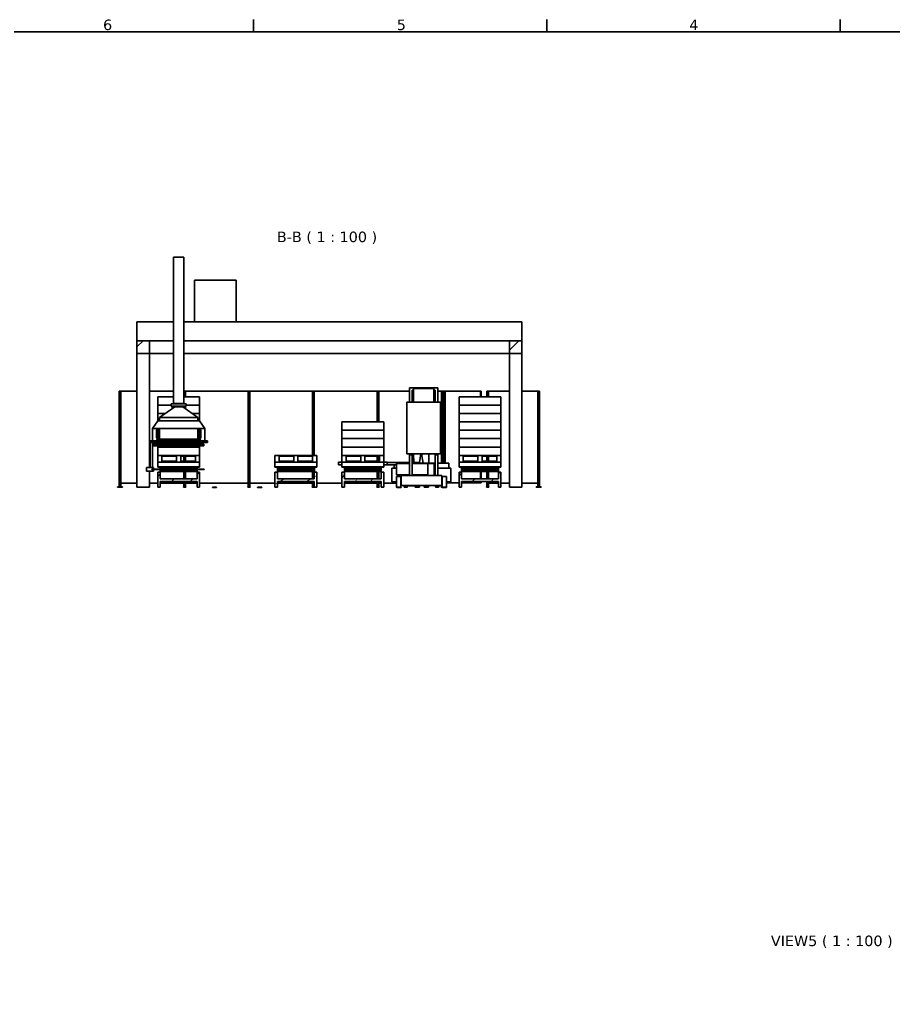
# Model space of a CAD drawing. Header units: millimetres. Extents: x 0 to 84100, y 0 to 59400.
# Drawn here: x 43468 to 64378, y 34484 to 57694 of the extents above; entities that cross this region are included whole.
import ezdxf

# ---------------------------------------------------------------- set-up
doc = ezdxf.new("R2010")
doc.units = ezdxf.units.MM
doc.header["$LTSCALE"] = 100
for name, color, linetype, lineweight in [('Border (ISO)', 7, 'Continuous', 35), ('Hatch (ISO)', 7, 'Continuous', 18), ('Symbol (ISO)', 7, 'Continuous', 18), ('Visible (ISO)', 7, 'Continuous', 35)]:
    doc.layers.add(name, color=color, linetype=linetype, lineweight=lineweight)
doc.styles.add('Note Text (ISO)', font='verdana.ttf')
pattern_1 = [(45, (0, 0), (-224.5064, 224.5064), [])]
pattern_2 = [(60, (0, 0), (-274.963, 158.75), [])]

# ---------------------------------------------------------------- blocks, each defined once
blk = doc.blocks.new('Borders Default Border')
at = {"layer": 'Border (ISO)'}
for p, q in [((490.58, 574), (490.58, 576.9)), ((560.67, 574), (560.67, 576.9)), ((630.75, 574), (630.75, 576.9))]:
    blk.add_line(p, q, dxfattribs=at)
at = {"layer": 'Border (ISO)', "flags": 128}
blk.add_lwpolyline([(20, 20), (20, 574), (821, 574), (821, 20), (20, 20)], dxfattribs=at)
at = {"layer": 'Border (ISO)', "char_height": 2.5, "attachment_point": 7, "style": 'Note Text (ISO)'}
for s, insert in [('6', (454.67, 574.35)), ('5', (524.84, 574.35)), ('4', (594.74, 574.4))]:
    blk.add_mtext(s, dxfattribs=dict(at, insert=insert))

msp = doc.modelspace()

# ---------------------------------------------------------------- hatches: boundary and pattern name
at = {"layer": 'Hatch (ISO)'}
h = msp.add_hatch(dxfattribs=at)
h.set_pattern_fill('ANSI31', color=256, scale=2540, style=0)
h.set_pattern_definition(pattern_1)
h.paths.add_polyline_path([(55174.08, 49713.57), (55474.08, 49713.57), (55474.08, 50013.57), (55174.08, 50013.57)])
h.paths.add_polyline_path([(46274.08, 49713.57), (46574.08, 49713.57), (46574.08, 50013.57), (46274.08, 50013.57)])
h = msp.add_hatch(dxfattribs=at)
h.set_pattern_fill('ANSI31', color=256, scale=2540, angle=90, style=0)
h.set_pattern_definition([(135, (0, 0), (-224.5064, -224.5064), [])])
h.paths.add_polyline_path([(45889.08, 46613.57), (45889.08, 46623.57), (45889.08, 48803.57), (45889.08, 48813.57), (45859.08, 48813.57), (45859.08, 48803.57), (45859.08, 46623.57), (45859.08, 46613.57)])
h = msp.add_hatch(dxfattribs=at)
h.set_pattern_fill('ANSI31', color=256, scale=2540, angle=15, style=0)
h.set_pattern_definition(pattern_2)
h.paths.add_polyline_path([(55859.08, 46623.57), (55859.08, 46613.57), (55889.08, 46613.57), (55889.08, 46623.57), (55889.08, 48803.57), (55889.08, 48813.57), (55859.08, 48813.57), (55859.08, 48803.57)])
h = msp.add_hatch(dxfattribs=at)
h.set_pattern_fill('ANSI31', color=256, scale=2540, style=0)
h.set_pattern_definition(pattern_1)
h.paths.add_polyline_path([(47715.08, 46992.57), (47774.08, 46992.57), (47774.08, 46993.57), (47714.08, 46993.57), (47714.08, 46933.57), (46834.08, 46933.57), (46834.08, 46993.57), (46774.08, 46993.57), (46774.08, 46992.57), (46833.08, 46992.57), (46833.08, 46874.57), (46774.08, 46874.57), (46774.08, 46513.57), (46834.08, 46513.57), (46834.08, 46653.57), (47714.08, 46653.57), (47714.08, 46513.57), (47774.08, 46513.57), (47774.08, 46874.57), (47715.08, 46874.57)])
h.paths.add_polyline_path([(47714.08, 46713.57), (46834.08, 46713.57), (46834.08, 46893.57), (47714.08, 46893.57)], flags=0)
h = msp.add_hatch(dxfattribs=at)
h.set_pattern_fill('ANSI31', color=256, scale=2540, angle=-15, style=0)
h.set_pattern_definition([(30, (0, 0), (-158.75, 274.963), [])])
h.paths.add_polyline_path([(50515.08, 46992.57), (50574.08, 46992.57), (50574.08, 46993.57), (50514.08, 46993.57), (50514.08, 46933.57), (49634.08, 46933.57), (49634.08, 46993.57), (49574.08, 46993.57), (49574.08, 46992.57), (49633.08, 46992.57), (49633.08, 46874.57), (49574.08, 46874.57), (49574.08, 46513.57), (49634.08, 46513.57), (49634.08, 46653.57), (50514.08, 46653.57), (50514.08, 46513.57), (50574.08, 46513.57), (50574.08, 46874.57), (50515.08, 46874.57)])
h.paths.add_polyline_path([(50514.08, 46713.57), (49634.08, 46713.57), (49634.08, 46893.57), (50514.08, 46893.57)], flags=0)
h = msp.add_hatch(dxfattribs=at)
h.set_pattern_fill('ANSI31', color=256, scale=2540, angle=15, style=0)
h.set_pattern_definition(pattern_2)
h.paths.add_polyline_path([(52115.08, 46992.57), (52174.08, 46992.57), (52174.08, 46993.57), (52114.08, 46993.57), (52114.08, 46933.57), (51234.08, 46933.57), (51234.08, 46993.57), (51174.08, 46993.57), (51174.08, 46992.57), (51233.08, 46992.57), (51233.08, 46874.57), (51174.08, 46874.57), (51174.08, 46513.57), (51234.08, 46513.57), (51234.08, 46653.57), (52114.08, 46653.57), (52114.08, 46513.57), (52174.08, 46513.57), (52174.08, 46874.57), (52115.08, 46874.57)])
h.paths.add_polyline_path([(52114.08, 46713.57), (51234.08, 46713.57), (51234.08, 46893.57), (52114.08, 46893.57)], flags=0)
h = msp.add_hatch(dxfattribs=at)
h.set_pattern_fill('ANSI31', color=256, scale=2540, style=0)
h.set_pattern_definition(pattern_1)
h.paths.add_polyline_path([(54915.08, 46992.57), (54974.08, 46992.57), (54974.08, 46993.57), (54914.08, 46993.57), (54914.08, 46933.57), (54034.08, 46933.57), (54034.08, 46993.57), (53974.08, 46993.57), (53974.08, 46992.57), (54033.08, 46992.57), (54033.08, 46874.57), (53974.08, 46874.57), (53974.08, 46513.57), (54034.08, 46513.57), (54034.08, 46653.57), (54914.08, 46653.57), (54914.08, 46513.57), (54974.08, 46513.57), (54974.08, 46874.57), (54915.08, 46874.57)])
h.paths.add_polyline_path([(54914.08, 46713.57), (54034.08, 46713.57), (54034.08, 46893.57), (54914.08, 46893.57)], flags=0)
h = msp.add_hatch(dxfattribs=at)
h.set_pattern_fill('ANSI31', color=256, scale=2540, angle=75, style=0)
h.set_pattern_definition([(120, (0, 0), (-274.963, -158.75), [])])
h.paths.add_polyline_path([(48079.48, 46503.57), (48179.48, 46503.57), (48179.48, 46513.57), (48079.48, 46513.57)])
h.paths.add_polyline_path([(49259.48, 46503.57), (49259.48, 46513.57), (49159.48, 46513.57), (49159.48, 46503.57)])
h = msp.add_hatch(dxfattribs=at)
h.set_pattern_fill('ANSI31', color=256, scale=2540, angle=15, style=0)
h.set_pattern_definition(pattern_2)
h.paths.add_polyline_path([(52488.68, 46503.57), (52588.68, 46503.57), (52588.68, 46513.57), (52488.68, 46513.57)])
h.paths.add_polyline_path([(53668.68, 46503.57), (53668.68, 46513.57), (53568.68, 46513.57), (53568.68, 46503.57)])

# ---------------------------------------------------------------- linework, layer by layer
at = {"layer": 'Visible (ISO)'}
for p, q in [((47399.08, 52013.57), (47149.08, 52013.57)), ((47149.08, 48513.57), (47149.08, 52013.57)), ((47399.08, 48513.57), (47399.08, 52013.57)), ((47649.08, 50463.57), (47649.08, 51463.57)), ((47649.08, 51463.57), (48649.08, 51463.57)), ((48649.08, 50463.57), (48649.08, 51463.57)), ((47149.08, 50463.57), (46274.08, 50463.57)), ((46274.08, 50013.57), (46274.08, 50463.57)), ((47649.08, 50463.57), (47399.08, 50463.57)), ((48649.08, 50463.57), (47649.08, 50463.57)), ((55474.08, 50463.57), (48649.08, 50463.57)), ((55474.08, 50013.57), (55474.08, 50463.57)), ((46574.08, 50013.57), (46274.08, 50013.57)), ((46274.08, 50013.57), (46274.08, 49713.57)), ((46574.08, 49713.57), (46574.08, 50013.57)), ((46574.08, 50013.57), (47149.08, 50013.57)), ((47399.08, 50013.57), (55174.08, 50013.57)), ((55474.08, 50013.57), (55174.08, 50013.57)), ((55174.08, 50013.57), (55174.08, 49713.57)), ((55474.08, 49713.57), (55474.08, 50013.57)), ((46274.08, 49713.57), (46574.08, 49713.57)), ((46274.08, 46513.57), (46274.08, 49713.57)), ((46574.08, 46981.57), (46574.08, 49713.57)), ((46574.08, 49713.57), (47149.08, 49713.57)), ((47399.08, 49713.57), (55174.08, 49713.57)), ((55174.08, 49713.57), (55474.08, 49713.57)), ((55174.08, 46513.57), (55174.08, 49713.57)), ((55474.08, 46513.57), (55474.08, 49713.57)), ((45859.08, 48813.57), (45854.08, 48813.57)), ((45854.08, 46521.57), (45854.08, 48813.57)), ((45889.08, 48813.57), (45859.08, 48813.57)), ((45859.08, 48813.57), (45859.08, 48803.57)), ((45859.08, 48803.57), (45859.08, 46623.57)), ((45889.08, 48803.57), (45889.08, 48813.57)), ((45894.08, 48813.57), (45889.08, 48813.57)), ((45889.08, 46623.57), (45889.08, 48803.57)), ((45894.08, 46521.57), (45894.08, 48813.57)), ((46274.08, 48813.57), (45894.08, 48813.57)), ((47149.08, 48813.57), (46574.08, 48813.57)), ((47434.08, 48813.57), (47399.08, 48813.57)), ((47434.08, 48674.63), (47434.08, 48813.57)), ((48934.08, 48813.57), (47434.08, 48813.57)), ((48974.08, 48813.57), (48934.08, 48813.57)), ((48934.08, 46521.57), (48934.08, 48813.57)), ((48974.08, 46521.57), (48974.08, 48813.57)), ((50474.08, 48813.57), (48974.08, 48813.57)), ((50514.08, 48813.57), (50474.08, 48813.57)), ((50474.08, 47274.57), (50474.08, 48813.57)), ((50514.08, 47274.57), (50514.08, 48813.57)), ((52014.08, 48813.57), (50514.08, 48813.57)), ((52054.08, 48813.57), (52014.08, 48813.57)), ((52014.08, 48074.6), (52014.08, 48813.57)), ((52054.08, 48074.6), (52054.08, 48813.57)), ((52788.08, 48813.57), (52054.08, 48813.57)), ((53463.08, 48890.57), (52788.08, 48890.57)), ((52788.08, 48545.57), (52788.08, 48890.57)), ((52848.08, 48545.57), (52848.08, 48830.57)), ((52848.08, 48830.57), (52883.08, 48830.57)), ((52883.08, 48813.57), (52848.08, 48813.57)), ((52883.08, 48545.57), (52883.08, 48875.57)), ((52883.08, 48875.57), (53368.08, 48875.57)), ((53368.08, 48875.57), (53368.08, 48545.57)), ((53368.08, 48830.57), (53403.08, 48830.57)), ((53403.08, 48813.57), (53368.08, 48813.57)), ((53403.08, 48545.57), (53403.08, 48830.57)), ((53463.08, 48545.57), (53463.08, 48890.57)), ((53554.08, 48813.57), (53463.08, 48813.57)), ((53594.08, 48813.57), (53554.08, 48813.57)), ((53554.08, 47089.34), (53554.08, 48813.57)), ((53594.08, 47089.34), (53594.08, 48813.57)), ((53634.08, 48813.57), (53594.08, 48813.57)), ((53594.08, 47089.34), (53594.08, 48813.57)), ((53634.08, 47089.34), (53634.08, 48813.57)), ((53641.58, 47089.34), (53641.58, 48813.57)), ((53641.58, 48813.57), (54481.63, 48813.57)), ((54481.63, 48813.57), (54496.63, 48813.57)), ((54481.63, 48674.63), (54481.63, 48813.57)), ((54496.63, 48674.63), (54496.63, 48813.57)), ((54634.08, 48674.63), (54634.08, 48813.57)), ((54674.08, 48813.57), (54634.08, 48813.57)), ((54674.08, 48674.63), (54674.08, 48813.57)), ((55174.08, 48813.57), (54674.08, 48813.57)), ((55854.08, 48813.57), (55474.08, 48813.57)), ((55859.08, 48813.57), (55854.08, 48813.57)), ((55854.08, 46521.57), (55854.08, 48813.57)), ((55889.08, 48813.57), (55859.08, 48813.57)), ((55859.08, 48813.57), (55859.08, 48803.57)), ((55859.08, 48803.57), (55859.08, 46623.57)), ((55894.08, 48813.57), (55889.08, 48813.57)), ((55889.08, 48803.57), (55889.08, 48813.57)), ((55889.08, 46623.57), (55889.08, 48803.57)), ((55894.08, 46521.57), (55894.08, 48813.57)), ((47149.08, 48674.63), (46774.08, 48674.63)), ((46774.08, 48474.63), (46774.08, 48674.63)), ((47399.08, 48513.57), (47149.08, 48513.57)), ((47224.08, 48503.57), (47224.08, 48513.57)), ((47324.08, 48503.57), (47324.08, 48513.57)), ((47774.08, 48674.63), (47399.08, 48674.63)), ((47774.08, 48474.63), (47774.08, 48674.63)), ((52725.58, 47315.57), (52725.58, 48545.57)), ((52725.58, 48545.57), (53525.58, 48545.57)), ((53525.58, 48545.57), (53525.58, 47315.57)), ((54974.08, 48674.63), (53974.08, 48674.63)), ((53974.08, 48474.63), (53974.08, 48674.63)), ((54974.08, 48474.63), (54974.08, 48674.63)), ((47095.58, 48474.63), (46774.08, 48474.63)), ((47095.58, 48474.62), (46774.08, 48474.62)), ((46774.08, 48274.62), (46774.08, 48474.62)), ((46814.08, 48183.57), (47179.08, 48439.14)), ((47095.58, 48503.57), (47135.58, 48503.57)), ((47095.58, 48453.57), (47095.58, 48503.57)), ((47095.58, 48453.57), (47135.58, 48453.57)), ((47115.58, 48453.57), (47115.58, 48394.68)), ((47412.58, 48503.57), (47135.58, 48503.57)), ((47412.58, 48453.57), (47135.58, 48453.57)), ((47369.08, 48439.14), (47179.08, 48439.14)), ((47734.08, 48183.57), (47369.08, 48439.14)), ((47412.58, 48503.57), (47452.58, 48503.57)), ((47412.58, 48453.57), (47452.58, 48453.57)), ((47432.58, 48453.57), (47432.58, 48394.68)), ((47452.58, 48453.57), (47452.58, 48503.57)), ((47774.08, 48474.63), (47452.58, 48474.63)), ((47774.08, 48474.62), (47452.58, 48474.62)), ((47774.08, 48274.62), (47774.08, 48474.62)), ((54974.08, 48474.63), (53974.08, 48474.63)), ((54974.08, 48474.62), (53974.08, 48474.62)), ((53974.08, 48274.62), (53974.08, 48474.62)), ((54481.63, 48474.62), (54481.63, 48474.63)), ((54496.63, 48474.62), (54496.63, 48474.63)), ((54634.08, 48474.62), (54634.08, 48474.63)), ((54674.08, 48474.62), (54674.08, 48474.63)), ((54974.08, 48274.62), (54974.08, 48474.62)), ((46646.08, 47914.57), (46779.12, 48104.57)), ((46944.12, 48274.62), (46774.08, 48274.62)), ((46944.1, 48274.61), (46774.08, 48274.61)), ((46774.08, 48097.37), (46774.08, 48274.61)), ((46779.12, 48104.57), (46814.08, 48104.57)), ((46814.08, 48104.57), (46814.08, 48183.57)), ((47734.08, 48183.57), (46814.08, 48183.57)), ((46814.08, 48104.57), (47734.08, 48104.57)), ((47774.08, 48274.62), (47604.05, 48274.62)), ((47774.08, 48274.61), (47604.06, 48274.61)), ((47734.08, 48104.57), (47734.08, 48183.57)), ((47734.08, 48104.57), (47769.04, 48104.57)), ((47769.04, 48104.57), (47902.08, 47914.57)), ((47774.08, 48097.37), (47774.08, 48274.61)), ((52174.08, 48074.6), (51174.08, 48074.6)), ((51174.08, 47874.6), (51174.08, 48074.6)), ((52174.08, 47874.6), (52174.08, 48074.6)), ((54974.08, 48274.62), (53974.08, 48274.62)), ((54974.08, 48274.61), (53974.08, 48274.61)), ((53974.08, 48074.61), (53974.08, 48274.61)), ((54974.08, 48074.61), (53974.08, 48074.61)), ((54974.08, 48074.6), (53974.08, 48074.6)), ((53974.08, 47874.6), (53974.08, 48074.6)), ((54481.63, 48274.61), (54481.63, 48274.62)), ((54481.63, 48074.6), (54481.63, 48074.61)), ((54496.63, 48274.61), (54496.63, 48274.62)), ((54496.63, 48074.6), (54496.63, 48074.61)), ((54634.08, 48274.61), (54634.08, 48274.62)), ((54634.08, 48074.6), (54634.08, 48074.61)), ((54674.08, 48274.61), (54674.08, 48274.62)), ((54674.08, 48074.6), (54674.08, 48074.61)), ((54974.08, 48074.61), (54974.08, 48274.61)), ((54974.08, 47874.6), (54974.08, 48074.6)), ((46786.08, 47914.57), (46646.08, 47914.57)), ((46646.08, 47621.57), (46646.08, 47914.57)), ((46746.08, 47701.57), (46746.08, 47874.57)), ((46774.08, 47874.6), (46774.08, 47912.73)), ((46814.08, 47874.6), (46774.08, 47874.6)), ((46814.08, 47874.59), (46774.08, 47874.59)), ((46774.08, 47674.59), (46774.08, 47874.59)), ((46814.08, 47872.07), (46784.08, 47872.07)), ((46784.08, 47846.07), (46784.08, 47872.07)), ((46784.08, 47846.07), (46814.08, 47846.07)), ((47762.08, 47914.57), (46786.08, 47914.57)), ((46814.08, 47661.57), (46814.08, 47914.57)), ((47734.08, 47661.57), (47734.08, 47914.57)), ((47774.08, 47874.6), (47734.08, 47874.6)), ((47774.08, 47874.59), (47734.08, 47874.59)), ((47764.08, 47872.07), (47734.08, 47872.07)), ((47734.08, 47846.07), (47764.08, 47846.07)), ((47902.08, 47914.57), (47762.08, 47914.57)), ((47764.08, 47872.07), (47764.08, 47846.07)), ((47774.08, 47874.6), (47774.08, 47912.73)), ((47774.08, 47674.59), (47774.08, 47874.59)), ((47802.08, 47874.57), (47802.08, 47701.57)), ((47902.08, 47621.57), (47902.08, 47914.57)), ((52174.08, 47874.6), (51174.08, 47874.6)), ((52174.08, 47874.59), (51174.08, 47874.59)), ((51174.08, 47674.59), (51174.08, 47874.59)), ((52014.08, 47874.59), (52014.08, 47874.6)), ((52054.08, 47874.59), (52054.08, 47874.6)), ((52174.08, 47674.59), (52174.08, 47874.59)), ((54974.08, 47874.6), (53974.08, 47874.6)), ((54974.08, 47874.59), (53974.08, 47874.59)), ((53974.08, 47674.59), (53974.08, 47874.59)), ((54481.63, 47874.59), (54481.63, 47874.6)), ((54496.63, 47874.59), (54496.63, 47874.6)), ((54634.08, 47874.59), (54634.08, 47874.6)), ((54674.08, 47874.59), (54674.08, 47874.6)), ((54974.08, 47674.59), (54974.08, 47874.59)), ((46754.08, 47621.57), (46589.08, 47621.57)), ((46589.08, 47581.57), (46589.08, 47621.57)), ((46589.08, 47581.57), (46589.08, 46981.57)), ((46589.08, 47581.57), (46754.08, 47581.57)), ((46649.08, 47581.57), (46649.08, 46981.57)), ((46789.08, 47616.57), (46739.08, 47616.57)), ((46739.08, 47616.57), (46739.08, 47586.57)), ((46739.08, 47586.57), (46789.08, 47586.57)), ((46774.08, 47656.57), (46754.08, 47656.57)), ((46754.08, 47616.57), (46754.08, 47656.57)), ((46754.08, 47536.57), (46754.08, 47586.57)), ((46814.08, 47674.59), (46774.08, 47674.59)), ((46814.08, 47674.58), (46774.08, 47674.58)), ((46774.08, 47663.41), (46774.08, 47674.58)), ((46774.08, 47616.57), (46774.08, 47656.57)), ((47774.08, 47621.57), (46774.08, 47621.57)), ((46774.08, 47536.57), (46774.08, 47586.57)), ((46774.08, 47581.57), (47774.08, 47581.57)), ((47762.08, 47661.57), (46786.08, 47661.57)), ((46789.08, 47586.57), (46789.08, 47616.57)), ((47774.08, 47674.59), (47734.08, 47674.59)), ((47774.08, 47674.58), (47734.08, 47674.58)), ((47809.08, 47616.57), (47759.08, 47616.57)), ((47759.08, 47616.57), (47759.08, 47586.57)), ((47759.08, 47586.57), (47809.08, 47586.57)), ((47774.08, 47663.41), (47774.08, 47674.58)), ((47794.08, 47656.57), (47774.08, 47656.57)), ((47774.08, 47616.57), (47774.08, 47656.57)), ((47774.08, 47536.57), (47774.08, 47586.57)), ((47794.08, 47616.57), (47794.08, 47656.57)), ((47959.08, 47621.57), (47794.08, 47621.57)), ((47794.08, 47536.57), (47794.08, 47586.57)), ((47794.08, 47581.57), (47959.08, 47581.57)), ((47809.08, 47586.57), (47809.08, 47616.57)), ((47959.08, 47581.57), (47959.08, 47621.57)), ((52174.08, 47674.59), (51174.08, 47674.59)), ((52174.08, 47674.58), (51174.08, 47674.58)), ((51174.08, 47474.58), (51174.08, 47674.58)), ((52014.08, 47674.58), (52014.08, 47674.59)), ((52054.08, 47674.58), (52054.08, 47674.59)), ((52174.08, 47474.58), (52174.08, 47674.58)), ((54974.08, 47674.59), (53974.08, 47674.59)), ((54974.08, 47674.58), (53974.08, 47674.58)), ((53974.08, 47474.58), (53974.08, 47674.58)), ((54481.63, 47674.58), (54481.63, 47674.59)), ((54496.63, 47674.58), (54496.63, 47674.59)), ((54634.08, 47674.58), (54634.08, 47674.59)), ((54674.08, 47674.58), (54674.08, 47674.59)), ((54974.08, 47474.58), (54974.08, 47674.58)), ((46674.08, 47501.57), (46674.08, 47541.57)), ((46674.08, 47541.57), (46754.08, 47541.57)), ((47874.08, 47501.57), (46674.08, 47501.57)), ((46789.08, 47536.57), (46739.08, 47536.57)), ((46739.08, 47536.57), (46739.08, 47506.57)), ((46739.08, 47506.57), (46789.08, 47506.57)), ((46774.08, 47541.57), (47774.08, 47541.57)), ((46774.08, 47474.58), (46774.08, 47501.57)), ((47774.08, 47474.58), (46774.08, 47474.58)), ((47774.08, 47474.57), (46774.08, 47474.57)), ((46774.08, 47274.57), (46774.08, 47474.57)), ((46789.08, 47506.57), (46789.08, 47536.57)), ((47394.08, 47474.57), (47394.08, 47474.58)), ((47434.08, 47474.57), (47434.08, 47474.58)), ((47809.08, 47536.57), (47759.08, 47536.57)), ((47759.08, 47536.57), (47759.08, 47506.57)), ((47759.08, 47506.57), (47809.08, 47506.57)), ((47774.08, 47474.58), (47774.08, 47501.57)), ((47774.08, 47274.57), (47774.08, 47474.57)), ((47794.08, 47541.57), (47874.08, 47541.57)), ((47809.08, 47506.57), (47809.08, 47536.57)), ((47874.08, 47541.57), (47874.08, 47501.57)), ((52174.08, 47474.58), (51174.08, 47474.58)), ((52174.08, 47474.57), (51174.08, 47474.57)), ((51174.08, 47274.57), (51174.08, 47474.57)), ((52014.08, 47474.57), (52014.08, 47474.58)), ((52054.08, 47474.57), (52054.08, 47474.58)), ((52174.08, 47274.57), (52174.08, 47474.57)), ((54974.08, 47474.58), (53974.08, 47474.58)), ((54974.08, 47474.57), (53974.08, 47474.57)), ((53974.08, 47274.57), (53974.08, 47474.57)), ((54481.63, 47474.57), (54481.63, 47474.58)), ((54496.63, 47474.57), (54496.63, 47474.58)), ((54634.08, 47474.57), (54634.08, 47474.58)), ((54674.08, 47474.57), (54674.08, 47474.58)), ((54974.08, 47274.57), (54974.08, 47474.57)), ((46774.08, 47274.57), (47774.08, 47274.57)), ((46774.08, 47113.57), (46774.08, 47274.57)), ((46774.08, 47274.57), (46774.08, 47274.57)), ((46874.08, 47128.57), (46874.08, 47257.57)), ((46874.08, 47257.57), (47224.08, 47257.57)), ((47224.08, 47135.57), (46874.08, 47135.57)), ((47224.08, 47257.57), (47224.08, 47128.57)), ((47324.08, 47128.57), (47324.08, 47257.57)), ((47324.08, 47257.57), (47674.08, 47257.57)), ((47674.08, 47135.57), (47324.08, 47135.57)), ((47394.08, 47135.57), (47394.08, 47257.57)), ((47434.08, 47135.57), (47434.08, 47257.57)), ((47674.08, 47257.57), (47674.08, 47128.57)), ((47774.08, 47274.57), (47774.08, 47113.57)), ((47774.08, 47274.57), (47774.08, 47274.57)), ((49574.08, 47274.57), (50574.08, 47274.57)), ((49574.08, 47113.57), (49574.08, 47274.57)), ((49674.08, 47128.57), (49674.08, 47257.57)), ((49674.08, 47257.57), (50024.08, 47257.57)), ((50024.08, 47135.57), (49674.08, 47135.57)), ((50024.08, 47257.57), (50024.08, 47128.57)), ((50124.08, 47128.57), (50124.08, 47257.57)), ((50124.08, 47257.57), (50474.08, 47257.57)), ((50474.08, 47135.57), (50124.08, 47135.57)), ((50474.08, 47257.57), (50474.08, 47128.57)), ((50574.08, 47274.57), (50574.08, 47113.57)), ((51174.08, 47113.57), (51174.08, 47274.57)), ((52174.08, 47274.57), (51174.08, 47274.57)), ((51274.08, 47128.57), (51274.08, 47257.57)), ((51274.08, 47257.57), (51624.08, 47257.57)), ((51624.08, 47135.57), (51274.08, 47135.57)), ((51624.08, 47257.57), (51624.08, 47128.57)), ((51724.08, 47128.57), (51724.08, 47257.57)), ((51724.08, 47257.57), (52074.08, 47257.57)), ((52074.08, 47135.57), (51724.08, 47135.57)), ((52014.08, 47135.57), (52014.08, 47257.57)), ((52054.08, 47135.57), (52054.08, 47257.57)), ((52074.08, 47257.57), (52074.08, 47128.57)), ((52174.08, 47274.57), (52174.08, 47113.57)), ((53525.58, 47315.57), (52725.58, 47315.57)), ((52788.08, 47290.57), (52788.08, 47315.57)), ((52788.08, 46790.57), (52788.08, 47290.57)), ((52848.08, 47290.57), (52788.08, 47290.57)), ((52848.08, 47290.57), (52848.08, 47315.57)), ((52848.08, 46790.57), (52848.08, 47290.57)), ((52890.49, 47102.82), (52880.74, 47315.57)), ((53029, 47102.82), (53057.49, 47315.57)), ((53115.12, 47089.34), (53076.92, 47315.57)), ((53250.72, 47089.34), (53253.08, 47315.57)), ((53259.85, 47315.57), (53259.15, 47314.17)), ((53259.15, 47314.17), (53259.34, 47315.57)), ((53294.86, 47302.03), (53259.15, 47314.17)), ((53294.86, 47302.03), (53301.67, 47315.57)), ((53403.08, 47290.57), (53403.08, 47315.57)), ((53463.08, 47290.57), (53403.08, 47290.57)), ((53403.08, 46790.57), (53403.08, 47290.57)), ((53463.08, 47290.57), (53463.08, 47315.57)), ((53463.08, 46790.57), (53463.08, 47290.57)), ((53974.08, 47274.57), (54974.08, 47274.57)), ((53974.08, 47113.57), (53974.08, 47274.57)), ((53974.08, 47274.57), (53974.08, 47274.57)), ((54074.08, 47128.57), (54074.08, 47257.57)), ((54074.08, 47257.57), (54424.08, 47257.57)), ((54424.08, 47135.57), (54074.08, 47135.57)), ((54424.08, 47257.57), (54424.08, 47128.57)), ((54524.08, 47128.57), (54524.08, 47257.57)), ((54524.08, 47257.57), (54874.08, 47257.57)), ((54874.08, 47135.57), (54524.08, 47135.57)), ((54634.08, 47135.57), (54634.08, 47257.57)), ((54674.08, 47135.57), (54674.08, 47257.57)), ((54874.08, 47257.57), (54874.08, 47128.57)), ((54974.08, 47274.57), (54974.08, 47113.57)), ((54974.08, 47274.57), (54974.08, 47274.57)), ((46673.94, 46981.57), (46504.23, 46981.57)), ((46504.23, 46981.57), (46504.23, 46901.57)), ((46504.23, 46901.57), (46673.94, 46901.57)), ((46574.08, 46513.57), (46574.08, 46901.57)), ((46634.88, 46941.57), (46833.08, 46941.57)), ((46634.88, 46941.57), (46634.88, 46940.57)), ((46833.08, 46940.57), (46634.88, 46940.57)), ((46673.94, 46981.57), (46673.94, 46941.57)), ((46673.94, 46940.57), (46673.94, 46901.57)), ((47774.08, 47113.57), (46774.08, 47113.57)), ((46774.08, 47109.57), (46774.08, 47113.57)), ((46774.08, 46997.57), (46774.08, 47109.57)), ((46774.08, 47109.57), (47774.08, 47109.57)), ((47774.08, 46997.57), (46774.08, 46997.57)), ((46774.08, 46993.57), (46774.08, 46997.57)), ((46834.08, 46993.57), (46774.08, 46993.57)), ((46774.08, 46993.57), (46774.08, 46992.57)), ((46774.08, 46992.57), (46833.08, 46992.57)), ((46833.08, 46992.57), (46833.08, 46874.57)), ((46834.08, 46933.57), (46834.08, 46993.57)), ((46834.08, 46993.57), (47714.08, 46993.57)), ((47714.08, 46953.57), (46834.08, 46953.57)), ((46834.08, 46941.57), (47714.08, 46941.57)), ((47714.08, 46940.57), (46834.08, 46940.57)), ((47714.08, 46933.57), (46834.08, 46933.57)), ((46834.08, 46713.57), (46834.08, 46893.57)), ((46834.08, 46893.57), (47714.08, 46893.57)), ((47394.08, 46953.57), (47394.08, 46993.57)), ((47394.08, 46713.57), (47394.08, 46893.57)), ((47434.08, 46953.57), (47434.08, 46993.57)), ((47434.08, 46713.57), (47434.08, 46893.57)), ((47774.08, 46993.57), (47714.08, 46993.57)), ((47714.08, 46993.57), (47714.08, 46933.57)), ((47714.08, 46893.57), (47714.08, 46713.57)), ((47715.08, 46992.57), (47774.08, 46992.57)), ((47715.08, 46874.57), (47715.08, 46992.57)), ((47715.08, 46941.57), (47880.09, 46941.57)), ((47880.09, 46940.57), (47715.08, 46940.57)), ((47774.08, 47109.57), (47774.08, 47113.57)), ((47774.08, 47109.57), (47774.08, 46997.57)), ((47774.08, 46993.57), (47774.08, 46997.57)), ((47774.08, 46992.57), (47774.08, 46993.57)), ((47880.09, 46941.57), (47880.09, 46940.57)), ((50574.08, 47113.57), (49574.08, 47113.57)), ((49574.08, 47109.57), (49574.08, 47113.57)), ((49574.08, 46997.57), (49574.08, 47109.57)), ((49574.08, 47109.57), (50574.08, 47109.57)), ((50574.08, 46997.57), (49574.08, 46997.57)), ((49574.08, 46993.57), (49574.08, 46997.57)), ((49634.08, 46993.57), (49574.08, 46993.57)), ((49574.08, 46993.57), (49574.08, 46992.57)), ((49574.08, 46992.57), (49633.08, 46992.57)), ((49633.08, 46992.57), (49633.08, 46874.57)), ((49634.08, 46933.57), (49634.08, 46993.57)), ((49634.08, 46993.57), (50514.08, 46993.57)), ((50514.08, 46953.57), (49634.08, 46953.57)), ((50514.08, 46933.57), (49634.08, 46933.57)), ((49634.08, 46713.57), (49634.08, 46893.57)), ((49634.08, 46893.57), (50514.08, 46893.57)), ((50474.08, 46953.57), (50474.08, 46993.57)), ((50474.08, 46713.57), (50474.08, 46893.57)), ((50574.08, 46993.57), (50514.08, 46993.57)), ((50514.08, 46993.57), (50514.08, 46933.57)), ((50514.08, 46893.57), (50514.08, 46713.57)), ((50515.08, 46992.57), (50574.08, 46992.57)), ((50515.08, 46874.57), (50515.08, 46992.57)), ((50574.08, 47109.57), (50574.08, 47113.57)), ((50574.08, 47109.57), (50574.08, 46997.57)), ((50574.08, 46993.57), (50574.08, 46997.57)), ((50574.08, 46992.57), (50574.08, 46993.57)), ((51174.08, 47112.82), (51094.08, 47112.82)), ((51094.08, 47112.82), (51094.08, 47047.82)), ((51094.08, 47047.82), (51174.08, 47047.82)), ((51174.08, 47109.57), (51174.08, 47113.57)), ((52174.08, 47113.57), (51174.08, 47113.57)), ((51174.08, 46997.57), (51174.08, 47109.57)), ((51174.08, 47109.57), (52174.08, 47109.57)), ((52174.08, 46997.57), (51174.08, 46997.57)), ((51174.08, 46993.57), (51174.08, 46997.57)), ((51234.08, 46993.57), (51174.08, 46993.57)), ((51174.08, 46993.57), (51174.08, 46992.57)), ((51174.08, 46992.57), (51233.08, 46992.57)), ((51233.08, 46992.57), (51233.08, 46874.57)), ((51234.08, 46933.57), (51234.08, 46993.57)), ((51234.08, 46993.57), (52114.08, 46993.57)), ((52114.08, 46953.57), (51234.08, 46953.57)), ((52114.08, 46933.57), (51234.08, 46933.57)), ((51234.08, 46713.57), (51234.08, 46893.57)), ((51234.08, 46893.57), (52114.08, 46893.57)), ((52014.08, 46953.57), (52014.08, 46993.57)), ((52014.08, 46713.57), (52014.08, 46893.57)), ((52054.08, 46953.57), (52054.08, 46993.57)), ((52054.08, 46713.57), (52054.08, 46893.57)), ((52174.08, 46993.57), (52114.08, 46993.57)), ((52114.08, 46993.57), (52114.08, 46933.57)), ((52114.08, 46893.57), (52114.08, 46713.57)), ((52115.08, 46992.57), (52174.08, 46992.57)), ((52115.08, 46874.57), (52115.08, 46992.57)), ((52174.08, 47109.57), (52174.08, 47113.57)), ((52254.08, 47112.82), (52174.08, 47112.82)), ((52174.08, 47109.57), (52174.08, 46997.57)), ((52174.08, 47047.82), (52254.08, 47047.82)), ((52174.08, 46993.57), (52174.08, 46997.57)), ((52174.08, 46992.57), (52174.08, 46993.57)), ((52254.08, 47047.82), (52254.08, 47112.82)), ((52788.08, 47102.82), (52254.08, 47102.82)), ((52254.08, 47047.82), (52481.08, 47047.82)), ((52481.08, 46966.32), (52369.08, 46966.32)), ((52369.08, 46966.32), (52369.08, 46643.57)), ((52424.08, 47047.82), (52424.08, 46966.32)), ((52481.08, 46808.07), (52481.08, 47083.07)), ((52788.08, 47083.07), (52481.08, 47083.07)), ((53034.08, 47102.82), (52848.08, 47102.82)), ((53228.08, 47083.07), (52848.08, 47083.07)), ((53034.08, 47083.07), (53034.08, 47102.82)), ((53403.08, 47089.34), (53034.08, 47089.34)), ((53228.08, 47080.57), (53228.08, 47083.07)), ((53228.08, 46965.82), (53228.08, 47080.57)), ((53378.08, 47080.57), (53228.08, 47080.57)), ((53228.08, 46925.31), (53228.08, 46965.82)), ((53228.08, 46790.57), (53228.08, 46925.31)), ((53378.08, 46790.57), (53378.08, 47080.57)), ((53403.08, 46966.32), (53378.08, 46966.32)), ((53724.08, 47089.34), (53463.08, 47089.34)), ((53779.08, 46966.32), (53463.08, 46966.32)), ((53724.08, 46966.32), (53724.08, 47089.34)), ((53779.08, 46643.57), (53779.08, 46966.32)), ((54974.08, 47113.57), (53974.08, 47113.57)), ((53974.08, 47109.57), (53974.08, 47113.57)), ((53974.08, 46997.57), (53974.08, 47109.57)), ((53974.08, 47109.57), (54974.08, 47109.57)), ((54974.08, 46997.57), (53974.08, 46997.57)), ((53974.08, 46993.57), (53974.08, 46997.57)), ((54034.08, 46993.57), (53974.08, 46993.57)), ((53974.08, 46993.57), (53974.08, 46992.57)), ((53974.08, 46992.57), (54033.08, 46992.57)), ((54033.08, 46992.57), (54033.08, 46874.57)), ((54034.08, 46933.57), (54034.08, 46993.57)), ((54034.08, 46993.57), (54914.08, 46993.57)), ((54914.08, 46953.57), (54034.08, 46953.57)), ((54914.08, 46933.57), (54034.08, 46933.57)), ((54034.08, 46713.57), (54034.08, 46893.57)), ((54034.08, 46893.57), (54914.08, 46893.57)), ((54481.63, 46953.57), (54481.63, 46993.57)), ((54481.63, 46713.57), (54481.63, 46893.57)), ((54496.63, 46953.57), (54496.63, 46993.57)), ((54496.63, 46713.57), (54496.63, 46893.57)), ((54634.08, 46953.57), (54634.08, 46993.57)), ((54634.08, 46713.57), (54634.08, 46893.57)), ((54674.08, 46953.57), (54674.08, 46993.57)), ((54674.08, 46713.57), (54674.08, 46893.57)), ((54974.08, 46993.57), (54914.08, 46993.57)), ((54914.08, 46993.57), (54914.08, 46933.57)), ((54914.08, 46893.57), (54914.08, 46713.57)), ((54915.08, 46992.57), (54974.08, 46992.57)), ((54915.08, 46874.57), (54915.08, 46992.57)), ((54974.08, 47109.57), (54974.08, 47113.57)), ((54974.08, 47109.57), (54974.08, 46997.57)), ((54974.08, 46993.57), (54974.08, 46997.57)), ((54974.08, 46992.57), (54974.08, 46993.57)), ((46833.08, 46874.57), (46774.08, 46874.57)), ((46774.08, 46874.57), (46774.08, 46513.57)), ((47714.08, 46713.57), (46834.08, 46713.57)), ((46834.08, 46513.57), (46834.08, 46653.57)), ((46834.08, 46653.57), (47714.08, 46653.57)), ((47394.08, 46521.57), (47394.08, 46653.57)), ((47434.08, 46521.57), (47434.08, 46653.57)), ((47714.08, 46653.57), (47714.08, 46513.57)), ((47774.08, 46874.57), (47715.08, 46874.57)), ((47774.08, 46513.57), (47774.08, 46874.57)), ((49633.08, 46874.57), (49574.08, 46874.57)), ((49574.08, 46874.57), (49574.08, 46513.57)), ((50514.08, 46713.57), (49634.08, 46713.57)), ((49634.08, 46513.57), (49634.08, 46653.57)), ((49634.08, 46653.57), (50514.08, 46653.57)), ((50474.08, 46521.57), (50474.08, 46653.57)), ((50514.08, 46653.57), (50514.08, 46513.57)), ((50574.08, 46874.57), (50515.08, 46874.57)), ((50574.08, 46513.57), (50574.08, 46874.57)), ((51233.08, 46874.57), (51174.08, 46874.57)), ((51174.08, 46874.57), (51174.08, 46513.57)), ((52114.08, 46713.57), (51234.08, 46713.57)), ((51234.08, 46513.57), (51234.08, 46653.57)), ((51234.08, 46653.57), (52114.08, 46653.57)), ((52014.08, 46521.57), (52014.08, 46653.57)), ((52054.08, 46521.57), (52054.08, 46653.57)), ((52114.08, 46653.57), (52114.08, 46513.57)), ((52174.08, 46874.57), (52115.08, 46874.57)), ((52174.08, 46513.57), (52174.08, 46874.57)), ((52479.48, 46768.37), (52479.48, 46518.37)), ((52479.48, 46768.37), (52579.48, 46768.37)), ((52788.08, 46808.07), (52481.08, 46808.07)), ((52579.48, 46768.37), (52579.48, 46518.37)), ((52579.48, 46667.37), (52585.08, 46667.37)), ((52788.08, 46790.57), (52585.08, 46790.57)), ((52585.08, 46558.57), (52585.08, 46790.57)), ((52788.08, 46790.57), (52848.08, 46790.57)), ((53228.08, 46808.07), (52848.08, 46808.07)), ((53403.08, 46790.57), (52848.08, 46790.57)), ((53403.08, 46790.57), (53463.08, 46790.57)), ((53563.08, 46790.57), (53463.08, 46790.57)), ((53563.08, 46558.57), (53563.08, 46790.57)), ((53563.08, 46667.37), (53568.68, 46667.37)), ((53568.68, 46768.37), (53568.68, 46518.37)), ((53568.68, 46768.37), (53668.68, 46768.37)), ((53668.68, 46768.37), (53668.68, 46518.37)), ((54033.08, 46874.57), (53974.08, 46874.57)), ((53974.08, 46874.57), (53974.08, 46513.57)), ((54914.08, 46713.57), (54034.08, 46713.57)), ((54034.08, 46513.57), (54034.08, 46653.57)), ((54034.08, 46653.57), (54914.08, 46653.57)), ((54481.63, 46621.57), (54481.63, 46653.57)), ((54496.63, 46621.57), (54496.63, 46653.57)), ((54634.08, 46521.57), (54634.08, 46653.57)), ((54674.08, 46521.57), (54674.08, 46653.57)), ((54914.08, 46653.57), (54914.08, 46513.57)), ((54974.08, 46874.57), (54915.08, 46874.57)), ((54974.08, 46513.57), (54974.08, 46874.57)), ((45934.08, 46521.57), (45814.08, 46521.57)), ((45814.08, 46513.57), (45814.08, 46521.57)), ((45814.08, 46513.57), (45934.08, 46513.57)), ((45859.08, 46623.57), (45859.08, 46613.57)), ((45859.08, 46613.57), (45889.08, 46613.57)), ((45889.08, 46613.57), (45889.08, 46623.57)), ((45894.08, 46613.57), (46274.08, 46613.57)), ((45934.08, 46513.57), (45934.08, 46521.57)), ((46274.08, 46513.57), (46574.08, 46513.57)), ((46574.08, 46613.57), (46774.08, 46613.57)), ((46774.08, 46513.57), (46834.08, 46513.57)), ((46834.08, 46613.57), (47394.08, 46613.57)), ((47386.58, 46513.57), (47386.58, 46521.57)), ((47441.58, 46521.57), (47386.58, 46521.57)), ((47386.58, 46513.57), (47441.58, 46513.57)), ((47434.08, 46613.57), (47714.08, 46613.57)), ((47441.58, 46513.57), (47441.58, 46521.57)), ((47714.08, 46513.57), (47774.08, 46513.57)), ((47774.08, 46613.57), (48934.08, 46613.57)), ((48079.48, 46513.57), (48079.48, 46503.57)), ((48179.48, 46513.57), (48079.48, 46513.57)), ((48079.48, 46503.57), (48179.48, 46503.57)), ((48179.48, 46503.57), (48179.48, 46513.57)), ((48926.58, 46513.57), (48926.58, 46521.57)), ((48981.58, 46521.57), (48926.58, 46521.57)), ((48926.58, 46513.57), (48981.58, 46513.57)), ((48974.08, 46613.57), (49574.08, 46613.57)), ((48981.58, 46513.57), (48981.58, 46521.57)), ((49259.48, 46513.57), (49159.48, 46513.57)), ((49159.48, 46513.57), (49159.48, 46503.57)), ((49159.48, 46503.57), (49259.48, 46503.57)), ((49259.48, 46503.57), (49259.48, 46513.57)), ((49574.08, 46513.57), (49634.08, 46513.57)), ((49634.08, 46613.57), (50474.08, 46613.57)), ((50466.58, 46513.57), (50466.58, 46521.57)), ((50514.08, 46521.57), (50466.58, 46521.57)), ((50466.58, 46513.57), (50514.08, 46513.57)), ((50514.08, 46513.57), (50574.08, 46513.57)), ((50574.08, 46613.57), (51174.08, 46613.57)), ((51174.08, 46513.57), (51234.08, 46513.57)), ((51234.08, 46613.57), (52014.08, 46613.57)), ((52006.58, 46513.57), (52006.58, 46521.57)), ((52061.58, 46521.57), (52006.58, 46521.57)), ((52006.58, 46513.57), (52061.58, 46513.57)), ((52054.08, 46613.57), (52114.08, 46613.57)), ((52061.58, 46513.57), (52061.58, 46521.57)), ((52114.08, 46513.57), (52174.08, 46513.57)), ((52174.08, 46613.57), (52479.48, 46613.57)), ((52479.48, 46643.57), (52369.08, 46643.57)), ((52479.48, 46518.37), (52579.48, 46518.37)), ((52488.68, 46513.57), (52488.68, 46503.57)), ((52588.68, 46513.57), (52488.68, 46513.57)), ((52488.68, 46503.57), (52588.68, 46503.57)), ((52579.48, 46619.37), (52585.08, 46619.37)), ((52579.48, 46613.57), (52585.08, 46613.57)), ((52585.08, 46558.57), (53563.08, 46558.57)), ((52588.68, 46503.57), (52588.68, 46513.57)), ((52659.08, 46529.32), (52659.08, 46558.57)), ((52723.33, 46513.57), (52674.83, 46513.57)), ((52739.08, 46558.57), (52739.08, 46529.32)), ((52769.08, 46558.57), (52769.08, 46558.57)), ((52775.08, 46558.57), (52775.08, 46558.57)), ((52784.08, 46549.57), (53004.08, 46549.57)), ((53004.08, 46543.57), (52784.08, 46543.57)), ((52926.41, 46549.57), (52926.41, 46558.57)), ((52926.41, 46513.57), (52926.41, 46543.57)), ((52926.67, 46513.57), (52926.41, 46513.57)), ((52926.41, 46513.57), (52926.41, 46513.57)), ((52926.67, 46549.57), (52926.67, 46558.57)), ((52926.67, 46513.57), (52926.67, 46543.57)), ((52950.89, 46513.57), (52926.67, 46513.57)), ((52943.82, 46549.57), (52928.84, 46558.57)), ((52950.89, 46513.57), (52950.89, 46543.57)), ((53014.21, 46513.57), (52950.89, 46513.57)), ((53014.21, 46545.32), (53011.11, 46545.32)), ((53013.08, 46558.57), (53013.08, 46558.57)), ((53026.75, 46558.57), (53014.21, 46545.32)), ((53014.21, 46513.57), (53014.21, 46545.32)), ((53027.99, 46513.57), (53014.21, 46513.57)), ((53027.99, 46513.57), (53027.99, 46558.57)), ((53138.13, 46513.57), (53138.13, 46558.57)), ((53154.72, 46513.57), (53138.13, 46513.57)), ((53154.72, 46545.32), (53139.61, 46558.57)), ((53218.18, 46545.32), (53154.72, 46545.32)), ((53154.72, 46513.57), (53154.72, 46545.32)), ((53218.18, 46513.57), (53154.72, 46513.57)), ((53237.74, 46558.57), (53218.18, 46545.32)), ((53218.18, 46513.57), (53218.18, 46545.32)), ((53239.66, 46513.57), (53218.18, 46513.57)), ((53239.66, 46513.57), (53239.66, 46558.57)), ((53409.08, 46529.32), (53409.08, 46558.57)), ((53473.33, 46513.57), (53424.83, 46513.57)), ((53489.08, 46558.57), (53489.08, 46529.32)), ((53546.58, 46513.57), (53546.58, 46521.57)), ((53568.68, 46521.57), (53546.58, 46521.57)), ((53546.58, 46513.57), (53568.68, 46513.57)), ((53554.08, 46521.57), (53554.08, 46558.57)), ((53563.08, 46619.37), (53568.68, 46619.37)), ((53568.68, 46518.37), (53668.68, 46518.37)), ((53668.68, 46513.57), (53568.68, 46513.57)), ((53568.68, 46513.57), (53568.68, 46503.57)), ((53568.68, 46503.57), (53668.68, 46503.57)), ((53586.58, 46513.57), (53586.58, 46518.37)), ((53601.58, 46513.57), (53601.58, 46518.37)), ((53641.58, 46513.57), (53641.58, 46518.37)), ((53779.08, 46643.57), (53668.68, 46643.57)), ((53668.68, 46621.57), (53974.08, 46621.57)), ((53668.68, 46503.57), (53668.68, 46513.57)), ((53974.08, 46513.57), (54034.08, 46513.57)), ((54034.08, 46621.57), (54481.63, 46621.57)), ((54481.63, 46621.57), (54496.63, 46621.57)), ((54681.58, 46521.57), (54626.58, 46521.57)), ((54626.58, 46513.57), (54626.58, 46521.57)), ((54626.58, 46513.57), (54681.58, 46513.57)), ((54674.08, 46613.57), (54914.08, 46613.57)), ((54681.58, 46513.57), (54681.58, 46521.57)), ((54914.08, 46513.57), (54974.08, 46513.57)), ((54974.08, 46613.57), (55174.08, 46613.57)), ((55174.08, 46513.57), (55474.08, 46513.57)), ((55474.08, 46613.57), (55854.08, 46613.57)), ((55934.08, 46521.57), (55814.08, 46521.57)), ((55814.08, 46513.57), (55814.08, 46521.57)), ((55814.08, 46513.57), (55934.08, 46513.57)), ((55859.08, 46623.57), (55859.08, 46613.57)), ((55859.08, 46613.57), (55889.08, 46613.57)), ((55889.08, 46613.57), (55889.08, 46623.57)), ((55934.08, 46513.57), (55934.08, 46521.57))]:
    msp.add_line(p, q, dxfattribs=at)
for centre, radius, start, end in [((46786.08, 47874.57), 40, 90, 180), ((47762.08, 47874.57), 40, 0, 90), ((46786.08, 47701.57), 40, 180, 270), ((47762.08, 47701.57), 40, 270, 0), ((52674.83, 46529.32), 15.75, 180, 270), ((52723.33, 46529.32), 15.75, 270, 0), ((52784.08, 46558.57), 15, 180.000025, 270), ((52784.08, 46558.57), 9, 180, 270.000053), ((53004.08, 46558.57), 9, 270, 0), ((53004.08, 46558.57), 15, 269.999999, 0), ((53424.83, 46529.32), 15.75, 180, 270), ((53473.33, 46529.32), 15.75, 270, 0)]:
    msp.add_arc(centre, radius, start, end, dxfattribs=at)

# ---------------------------------------------------------------- block references
at = {"xscale": 100, "yscale": 100, "zscale": 100}
msp.add_blockref('Borders Default Border', (0, 0), dxfattribs=at)

# ---------------------------------------------------------------- texts
at = {"layer": 'Symbol (ISO)', "char_height": 250, "attachment_point": 7, "style": 'Note Text (ISO)'}
for s, insert in [('B-B ( 1 : 100 )', (49619.94, 52327.43)), ('VIEW5 ( 1 : 100 )', (61422.23, 35502.73))]:
    msp.add_mtext(s, dxfattribs=dict(at, insert=insert))

doc.saveas('drawing.dxf')
